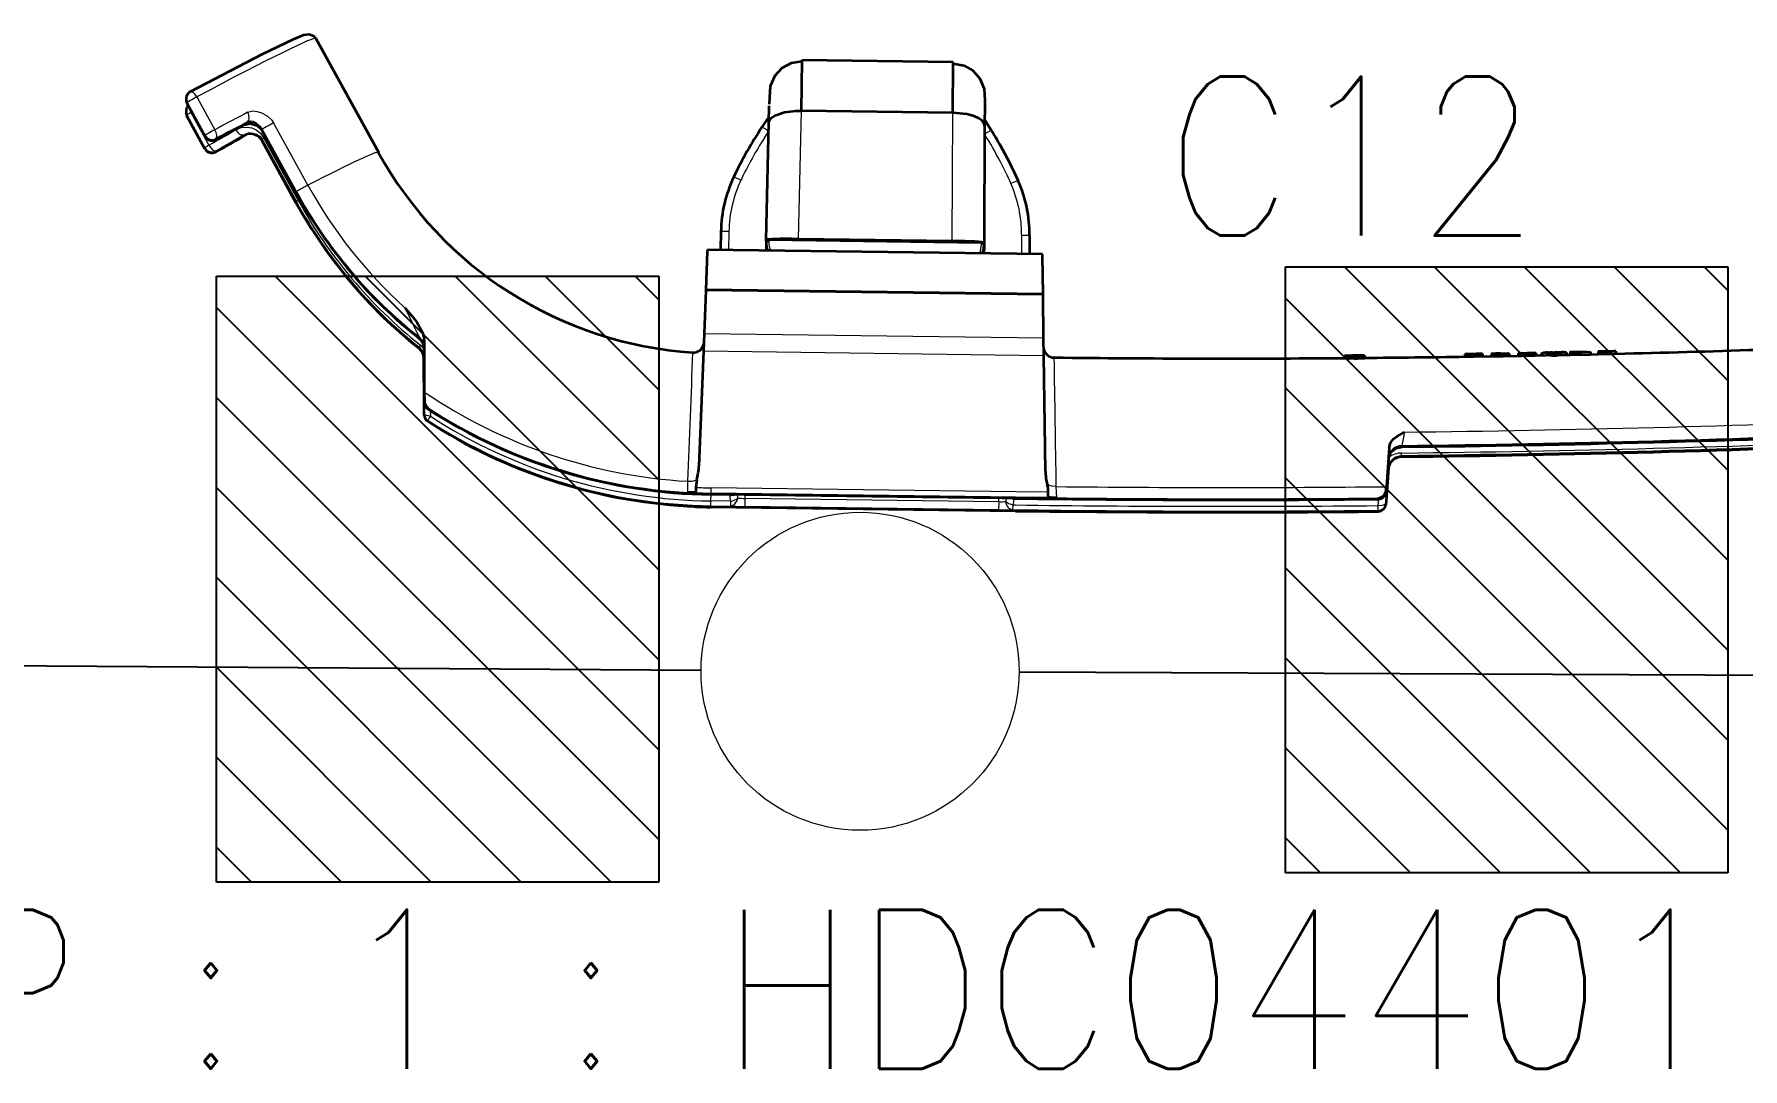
# Model space of a CAD drawing. Header units: inches. Extents: x 47316 to 59086, y 3141 to 11743.
# Drawn here: x 51790.94 to 51817.81, y 6374.97 to 6391.24 of the extents above; entities that cross this region are included whole.
import ezdxf

# ---------------------------------------------------------------- set-up
doc = ezdxf.new("R2010")
doc.units = ezdxf.units.IN
doc.header["$MEASUREMENT"] = 0
doc.styles.get("Standard").update_dxf_attribs({"font": ''})
doc.styles.get('Standard').set_extended_font_data('SimSun')
doc.linetypes.add('_VH_OTCON', pattern='A,0.0001,[7,VeSys.shx,S=0.1,R=0,X=0,Y=0],-0.4,[7,VeSys.shx,S=0.1,R=0,X=0,Y=0],-0.4,["X",Standard,S=1,R=0,X=-0.5,Y=-0.5],-0.0001,[7,VeSys.shx,S=0.1,R=0,X=0,Y=0],-0.4', length=1.2002)

msp = doc.modelspace()

# ---------------------------------------------------------------- linework, layer by layer
at = {"color": 7, "lineweight": 35, "ltscale": 0.121519}
msp.add_line((51795.37, 6391.171), (51796.353, 6389.382), dxfattribs=at)
at = {"color": 7, "lineweight": 35, "ltscale": 0.04732}
for p, q in [((51803.014, 6390.83), (51802.999, 6390.035)), ((51805.384, 6390.004), (51805.39, 6390.799))]:
    msp.add_line(p, q, dxfattribs=at)
at = {"color": 7, "lineweight": 35, "ltscale": 0.141433}
msp.add_line((51805.39, 6390.799), (51803.014, 6390.83), dxfattribs=at)
at = {"color": 7, "lineweight": 35, "ltscale": 0.001048}
for p, q in [((51793.331, 6390.227), (51793.331, 6390.21)), ((51793.329, 6390.032), (51793.329, 6390.015))]:
    msp.add_line(p, q, dxfattribs=at)
at = {"color": 7, "lineweight": 13, "ltscale": 0.034984}
for p, q in [((51793.347, 6390.165), (51793.63, 6389.65)), ((51793.498, 6390.252), (51793.781, 6389.737)), ((51793.344, 6389.97), (51793.627, 6389.455)), ((51793.344, 6389.953), (51793.627, 6389.437)), ((51793.629, 6389.632), (51793.347, 6390.147)), ((51793.407, 6390.009), (51793.69, 6389.493))]:
    msp.add_line(p, q, dxfattribs=at)
at = {"color": 7, "lineweight": 13, "ltscale": 0.001048}
for p, q in [((51793.347, 6390.165), (51793.347, 6390.147)), ((51793.344, 6389.97), (51793.344, 6389.953)), ((51793.629, 6389.632), (51793.63, 6389.65)), ((51793.627, 6389.437), (51793.627, 6389.455)), ((51793.798, 6389.388), (51793.798, 6389.405)), ((51793.801, 6389.582), (51793.801, 6389.6)), ((51797.134, 6385.363), (51797.134, 6385.345)), ((51797.132, 6385.168), (51797.132, 6385.151)), ((51812.072, 6383.752), (51812.072, 6383.735)), ((51812.074, 6383.947), (51812.074, 6383.929))]:
    msp.add_line(p, q, dxfattribs=at)
at = {"color": 7, "lineweight": 35, "ltscale": 0.000107932}
msp.add_line((51793.396, 6390.336), (51793.398, 6390.337), dxfattribs=at)
at = {"color": 7, "lineweight": 35, "ltscale": 0.034984}
for p, q in [((51793.627, 6389.437), (51793.344, 6389.953)), ((51793.629, 6389.632), (51793.347, 6390.147))]:
    msp.add_line(p, q, dxfattribs=at)
at = {"color": 7, "lineweight": 35, "ltscale": 0.007352}
msp.add_line((51802.495, 6389.941), (51802.425, 6389.839), dxfattribs=at)
at = {"color": 7, "lineweight": 35, "ltscale": 0.015829}
msp.add_line((51802.493, 6389.847), (51802.498, 6390.113), dxfattribs=at)
at = {"color": 7, "lineweight": 13, "ltscale": 0.120062}
for p, q in [((51802.999, 6390.035), (51802.955, 6388.018)), ((51805.376, 6387.987), (51805.384, 6390.004))]:
    msp.add_line(p, q, dxfattribs=at)
at = {"color": 7, "lineweight": 35, "ltscale": 0.141947}
msp.add_line((51805.384, 6390.004), (51802.999, 6390.035), dxfattribs=at)
at = {"color": 7, "lineweight": 35, "ltscale": 0.01991}
msp.add_line((51805.887, 6390.137), (51805.885, 6389.803), dxfattribs=at)
at = {"color": 7, "lineweight": 35, "ltscale": 0.011663}
msp.add_line((51805.885, 6389.897), (51805.991, 6389.732), dxfattribs=at)
at = {"color": 7, "lineweight": 13, "ltscale": 0.000671387}
for p, q in [((51794.24, 6389.647), (51794.24, 6389.658)), ((51794.242, 6389.814), (51794.242, 6389.825))]:
    msp.add_line(p, q, dxfattribs=at)
at = {"color": 7, "lineweight": 13, "ltscale": 0.066545}
for p, q in [((51795.066, 6388.762), (51794.527, 6389.742)), ((51795.065, 6388.74), (51794.527, 6389.72)), ((51795.245, 6388.864), (51794.707, 6389.844)), ((51794.525, 6389.586), (51795.064, 6388.606)), ((51795.063, 6388.584), (51794.525, 6389.564)), ((51794.555, 6389.605), (51795.093, 6388.625))]:
    msp.add_line(p, q, dxfattribs=at)
at = {"color": 7, "lineweight": 13, "ltscale": 0.001308}
for p, q in [((51794.527, 6389.72), (51794.527, 6389.742)), ((51794.525, 6389.564), (51794.525, 6389.586)), ((51795.064, 6388.606), (51795.063, 6388.584)), ((51795.066, 6388.762), (51795.065, 6388.74)), ((51796.993, 6386.479), (51796.993, 6386.457)), ((51796.991, 6386.323), (51796.991, 6386.301)), ((51812.443, 6384.595), (51812.443, 6384.617)), ((51812.445, 6384.751), (51812.445, 6384.773)), ((51812.199, 6384.068), (51812.199, 6384.046)), ((51812.196, 6383.869), (51812.196, 6383.847))]:
    msp.add_line(p, q, dxfattribs=at)
at = {"color": 7, "lineweight": 35, "ltscale": 0.066545}
for p, q in [((51794.527, 6389.72), (51795.065, 6388.74)), ((51795.063, 6388.584), (51794.525, 6389.564))]:
    msp.add_line(p, q, dxfattribs=at)
at = {"color": 7, "lineweight": 35, "ltscale": 0.004298}
msp.add_line((51802.425, 6389.839), (51802.385, 6389.779), dxfattribs=at)
at = {"color": 7, "lineweight": 13, "ltscale": 0.007414}
msp.add_line((51802.49, 6389.714), (51802.422, 6389.61), dxfattribs=at)
at = {"color": 7, "lineweight": 13, "ltscale": 0.00467}
msp.add_line((51802.49, 6389.714), (51802.424, 6389.757), dxfattribs=at)
at = {"color": 7, "lineweight": 35, "ltscale": 0.10963}
for p, q in [((51802.452, 6388.006), (51802.493, 6389.847)), ((51805.885, 6389.803), (51805.878, 6387.961))]:
    msp.add_line(p, q, dxfattribs=at)
at = {"color": 7, "lineweight": 35, "ltscale": 0.000107122}
msp.add_line((51793.798, 6389.387), (51793.799, 6389.388), dxfattribs=at)
at = {"color": 7, "lineweight": 35, "ltscale": 0.017154}
for p, q in [((51801.739, 6388.134), (51801.734, 6387.845)), ((51806.594, 6388.07), (51806.591, 6387.782))]:
    msp.add_line(p, q, dxfattribs=at)
at = {"color": 7, "lineweight": 13, "ltscale": 0.017416}
for p, q in [((51801.865, 6388.136), (51801.86, 6387.844)), ((51806.468, 6388.076), (51806.465, 6387.784))]:
    msp.add_line(p, q, dxfattribs=at)
at = {"color": 7, "lineweight": 35, "ltscale": 0.144121}
msp.add_line((51805.376, 6387.987), (51802.955, 6388.018), dxfattribs=at)
at = {"color": 7, "lineweight": 35, "ltscale": 0.035954}
for p, q in [((51801.526, 6387.822), (51801.503, 6387.218)), ((51806.806, 6387.149), (51806.798, 6387.753))]:
    msp.add_line(p, q, dxfattribs=at)
at = {"color": 7, "lineweight": 35, "ltscale": 0.001559}
for p, q in [((51801.527, 6387.848), (51801.526, 6387.822)), ((51806.798, 6387.753), (51806.798, 6387.78))]:
    msp.add_line(p, q, dxfattribs=at)
at = {"color": 7, "lineweight": 35, "ltscale": 0.31374}
msp.add_line((51806.798, 6387.78), (51801.527, 6387.848), dxfattribs=at)
at = {"color": 7, "lineweight": 35, "ltscale": 0.007156}
msp.add_line((51802.452, 6387.956), (51802.449, 6387.836), dxfattribs=at)
at = {"color": 7, "lineweight": 35, "ltscale": 0.000203323}
for p, q in [((51802.452, 6388.002), (51802.452, 6388.006)), ((51805.878, 6387.958), (51805.878, 6387.961))]:
    msp.add_line(p, q, dxfattribs=at)
at = {"color": 7, "lineweight": 35, "ltscale": 0.001131}
for p, q in [((51802.452, 6387.983), (51802.452, 6388.002)), ((51805.878, 6387.958), (51805.877, 6387.939))]:
    msp.add_line(p, q, dxfattribs=at)
at = {"color": 7, "lineweight": 35, "ltscale": 0.000743866}
msp.add_line((51802.452, 6387.979), (51802.452, 6387.967), dxfattribs=at)
at = {"color": 7, "lineweight": 13, "ltscale": 0.001371}
for p, q in [((51802.494, 6388.003), (51802.494, 6387.98)), ((51805.835, 6387.937), (51805.836, 6387.96))]:
    msp.add_line(p, q, dxfattribs=at)
at = {"color": 7, "lineweight": 35, "ltscale": 0.198905}
msp.add_line((51805.836, 6387.96), (51802.494, 6388.003), dxfattribs=at)
at = {"color": 7, "lineweight": 35, "ltscale": 0.007158}
msp.add_line((51805.877, 6387.912), (51805.876, 6387.792), dxfattribs=at)
at = {"color": 7, "lineweight": 35, "ltscale": 0.000732803}
msp.add_line((51805.877, 6387.935), (51805.877, 6387.922), dxfattribs=at)
at = {"color": 0}
for p, q in [((51810.619, 6378.056), (51810.619, 6387.582)), ((51810.619, 6387.582), (51817.571, 6387.582)), ((51817.571, 6381.553), (51811.543, 6387.582)), ((51817.571, 6382.967), (51812.957, 6387.582)), ((51817.571, 6384.382), (51814.371, 6387.582)), ((51817.571, 6385.796), (51815.786, 6387.582)), ((51817.571, 6387.21), (51817.2, 6387.582)), ((51817.571, 6387.582), (51817.571, 6378.056)), ((51793.809, 6377.908), (51793.809, 6387.433)), ((51793.809, 6387.433), (51800.761, 6387.433)), ((51800.761, 6381.405), (51794.732, 6387.433)), ((51800.761, 6382.819), (51796.146, 6387.433)), ((51800.761, 6384.233), (51797.56, 6387.433)), ((51800.761, 6385.647), (51798.975, 6387.433)), ((51800.761, 6387.061), (51800.389, 6387.433)), ((51800.761, 6387.433), (51800.761, 6377.908)), ((51800.761, 6379.99), (51793.809, 6386.942)), ((51817.571, 6380.139), (51810.619, 6387.091)), ((51817.571, 6378.725), (51810.619, 6385.677)), ((51800.761, 6378.576), (51793.809, 6385.528)), ((51816.826, 6378.056), (51810.619, 6384.263)), ((51800.015, 6377.908), (51793.809, 6384.114)), ((51798.601, 6377.908), (51793.809, 6382.7)), ((51815.412, 6378.056), (51810.619, 6382.848)), ((51813.997, 6378.056), (51810.619, 6381.434)), ((51797.186, 6377.908), (51793.809, 6381.285)), ((51812.583, 6378.056), (51810.619, 6380.02)), ((51795.772, 6377.908), (51793.809, 6379.871)), ((51794.358, 6377.908), (51793.809, 6378.457)), ((51811.169, 6378.056), (51810.619, 6378.606)), ((51800.761, 6377.908), (51793.809, 6377.908)), ((51817.571, 6378.056), (51810.619, 6378.056))]:
    msp.add_line(p, q, dxfattribs=at)
at = {"color": 7, "lineweight": 35, "ltscale": 0.000773112}
for p, q in [((51801.503, 6387.218), (51801.503, 6387.205)), ((51806.806, 6387.136), (51806.806, 6387.149))]:
    msp.add_line(p, q, dxfattribs=at)
at = {"color": 7, "lineweight": 35, "ltscale": 0.315703}
msp.add_line((51806.806, 6387.149), (51801.503, 6387.218), dxfattribs=at)
at = {"color": 7, "lineweight": 35, "ltscale": 0.040027}
for p, q in [((51801.503, 6387.205), (51801.477, 6386.534)), ((51806.814, 6386.464), (51806.806, 6387.136))]:
    msp.add_line(p, q, dxfattribs=at)
at = {"color": 7, "lineweight": 13, "ltscale": 0.315714}
msp.add_line((51806.806, 6387.136), (51801.503, 6387.205), dxfattribs=at)
at = {"color": 7, "lineweight": 35, "ltscale": 0.001456}
msp.add_line((51797.072, 6386.426), (51797.072, 6386.45), dxfattribs=at)
at = {"color": 7, "lineweight": 13, "ltscale": 0.008028}
msp.add_line((51797.072, 6386.45), (51797.073, 6386.315), dxfattribs=at)
at = {"color": 7, "lineweight": 35, "ltscale": 0.048391}
msp.add_line((51797.072, 6386.426), (51797.076, 6385.613), dxfattribs=at)
at = {"color": 7, "lineweight": 35, "ltscale": 0.01667}
for p, q in [((51801.477, 6386.534), (51801.466, 6386.254)), ((51806.818, 6386.184), (51806.814, 6386.464))]:
    msp.add_line(p, q, dxfattribs=at)
at = {"color": 7, "lineweight": 13, "ltscale": 0.317752}
msp.add_line((51801.477, 6386.534), (51806.814, 6386.464), dxfattribs=at)
at = {"color": 7, "lineweight": 13, "ltscale": 0.001036}
for p, q in [((51797.071, 6386.155), (51797.07, 6386.137)), ((51797.073, 6386.315), (51797.073, 6386.298))]:
    msp.add_line(p, q, dxfattribs=at)
at = {"color": 7, "lineweight": 35, "ltscale": 0.0447}
msp.add_line((51797.073, 6385.392), (51797.07, 6386.143), dxfattribs=at)
at = {"color": 7, "lineweight": 13, "ltscale": 0.052457}
msp.add_line((51797.071, 6386.155), (51797.074, 6385.274), dxfattribs=at)
at = {"color": 7, "lineweight": 35, "ltscale": 0.050436}
msp.add_line((51797.077, 6385.451), (51797.073, 6386.298), dxfattribs=at)
at = {"color": 7, "lineweight": 35, "ltscale": 0.107629}
msp.add_line((51801.466, 6386.254), (51801.395, 6384.447), dxfattribs=at)
at = {"color": 7, "lineweight": 13, "ltscale": 0.318613}
msp.add_line((51806.818, 6386.184), (51801.466, 6386.254), dxfattribs=at)
at = {"color": 7, "lineweight": 35, "ltscale": 0.108043}
msp.add_line((51806.842, 6384.369), (51806.818, 6386.184), dxfattribs=at)
at = {"color": 7, "lineweight": 35, "ltscale": 0.002498}
for p, q in [((51811.547, 6386.185), (51811.546, 6386.143)), ((51811.571, 6386.177), (51811.57, 6386.135)), ((51811.614, 6386.178), (51811.614, 6386.136)), ((51811.639, 6386.186), (51811.639, 6386.144)), ((51811.747, 6386.179), (51811.747, 6386.137)), ((51811.859, 6386.188), (51811.859, 6386.146)), ((51813.856, 6386.216), (51813.855, 6386.174)), ((51813.863, 6386.214), (51813.863, 6386.172)), ((51814.553, 6386.229), (51814.553, 6386.187)), ((51814.872, 6386.226), (51814.872, 6386.184)), ((51815.256, 6386.236), (51815.256, 6386.194)), ((51815.813, 6386.254), (51815.812, 6386.212)), ((51815.813, 6386.253), (51815.812, 6386.211))]:
    msp.add_line(p, q, dxfattribs=at)
at = {"color": 7, "lineweight": 35, "ltscale": 0.01266}
msp.add_line((51811.547, 6386.189), (51811.759, 6386.191), dxfattribs=at)
at = {"color": 7, "lineweight": 35, "ltscale": 0.000103378}
for p, q in [((51811.547, 6386.187), (51811.547, 6386.185)), ((51811.859, 6386.189), (51811.859, 6386.188))]:
    msp.add_line(p, q, dxfattribs=at)
at = {"color": 7, "lineweight": 35, "ltscale": 0.001273}
for p, q in [((51811.605, 6386.187), (51811.626, 6386.19)), ((51811.803, 6386.191), (51811.781, 6386.189))]:
    msp.add_line(p, q, dxfattribs=at)
at = {"color": 7, "lineweight": 35, "ltscale": 0.001267}
for p, q in [((51811.648, 6386.188), (51811.669, 6386.19)), ((51811.759, 6386.191), (51811.738, 6386.188))]:
    msp.add_line(p, q, dxfattribs=at)
at = {"color": 7, "lineweight": 35, "ltscale": 0.002499}
for p, q in [((51811.705, 6386.178), (51811.704, 6386.136)), ((51811.773, 6386.187), (51811.772, 6386.145)), ((51813.439, 6386.206), (51813.439, 6386.164)), ((51813.717, 6386.214), (51813.717, 6386.172)), ((51813.717, 6386.214), (51813.717, 6386.172)), ((51814.133, 6386.221), (51814.132, 6386.179)), ((51814.276, 6386.224), (51814.275, 6386.182)), ((51814.283, 6386.221), (51814.283, 6386.179)), ((51814.812, 6386.225), (51814.811, 6386.183)), ((51815.093, 6386.238), (51815.092, 6386.196)), ((51815.413, 6386.239), (51815.413, 6386.197)), ((51815.535, 6386.25), (51815.534, 6386.208))]:
    msp.add_line(p, q, dxfattribs=at)
at = {"color": 7, "lineweight": 35, "ltscale": 0.013135}
msp.add_line((51813.439, 6386.208), (51813.66, 6386.213), dxfattribs=at)
at = {"color": 7, "lineweight": 35, "ltscale": 0.010787}
msp.add_line((51813.62, 6386.213), (51813.439, 6386.209), dxfattribs=at)
at = {"color": 7, "lineweight": 35, "ltscale": 0.000119402}
msp.add_line((51813.439, 6386.206), (51813.439, 6386.208), dxfattribs=at)
at = {"color": 7, "lineweight": 35, "ltscale": 0.00577}
msp.add_line((51813.62, 6386.213), (51813.717, 6386.214), dxfattribs=at)
at = {"color": 7, "lineweight": 35, "ltscale": 0.002343}
msp.add_line((51813.66, 6386.213), (51813.62, 6386.213), dxfattribs=at)
at = {"color": 7, "lineweight": 35, "ltscale": 0.008583}
msp.add_line((51813.717, 6386.172), (51813.861, 6386.175), dxfattribs=at)
at = {"color": 7, "lineweight": 35, "ltscale": 0.000352466}
msp.add_line((51813.861, 6386.217), (51813.856, 6386.216), dxfattribs=at)
at = {"color": 7, "lineweight": 35, "ltscale": 0.003355}
msp.add_line((51813.862, 6386.217), (51813.918, 6386.218), dxfattribs=at)
at = {"color": 7, "lineweight": 35, "ltscale": 0.003052}
for p, q in [((51813.863, 6386.214), (51813.914, 6386.215)), ((51814.334, 6386.222), (51814.283, 6386.221))]:
    msp.add_line(p, q, dxfattribs=at)
at = {"color": 7, "lineweight": 35, "ltscale": 0.004641}
msp.add_line((51813.996, 6386.219), (51813.918, 6386.218), dxfattribs=at)
at = {"color": 7, "lineweight": 35, "ltscale": 0.00404}
msp.add_line((51813.996, 6386.219), (51814.064, 6386.22), dxfattribs=at)
at = {"color": 7, "lineweight": 35, "ltscale": 0.004115}
msp.add_line((51814.064, 6386.22), (51814.133, 6386.221), dxfattribs=at)
at = {"color": 7, "lineweight": 35, "ltscale": 3.40215e-05}
for p, q in [((51814.082, 6386.22), (51814.082, 6386.22)), ((51814.502, 6386.228), (51814.502, 6386.228))]:
    msp.add_line(p, q, dxfattribs=at)
at = {"color": 7, "lineweight": 35, "ltscale": 0.008857}
msp.add_line((51814.132, 6386.179), (51814.281, 6386.182), dxfattribs=at)
at = {"color": 7, "lineweight": 35, "ltscale": 0.000349835}
msp.add_line((51814.276, 6386.224), (51814.282, 6386.224), dxfattribs=at)
at = {"color": 7, "lineweight": 35, "ltscale": 7.32779e-05}
msp.add_line((51814.282, 6386.182), (51814.281, 6386.182), dxfattribs=at)
at = {"color": 7, "lineweight": 35, "ltscale": 0.003356}
msp.add_line((51814.282, 6386.224), (51814.338, 6386.225), dxfattribs=at)
at = {"color": 7, "lineweight": 35, "ltscale": 0.004642}
msp.add_line((51814.338, 6386.225), (51814.416, 6386.226), dxfattribs=at)
at = {"color": 7, "lineweight": 35, "ltscale": 0.004044}
msp.add_line((51814.484, 6386.228), (51814.416, 6386.226), dxfattribs=at)
at = {"color": 7, "lineweight": 35, "ltscale": 0.004109}
msp.add_line((51814.484, 6386.228), (51814.553, 6386.229), dxfattribs=at)
at = {"color": 7, "lineweight": 35, "ltscale": 0.009544}
msp.add_line((51814.552, 6386.187), (51814.713, 6386.19), dxfattribs=at)
at = {"color": 7, "lineweight": 35, "ltscale": 0.002187}
for p, q in [((51814.64, 6386.226), (51814.639, 6386.189)), ((51815.033, 6386.234), (51815.033, 6386.197))]:
    msp.add_line(p, q, dxfattribs=at)
at = {"color": 7, "lineweight": 35, "ltscale": 0.001629}
msp.add_line((51814.64, 6386.226), (51814.667, 6386.229), dxfattribs=at)
at = {"color": 7, "lineweight": 35, "ltscale": 0.003704}
msp.add_line((51814.713, 6386.232), (51814.775, 6386.233), dxfattribs=at)
at = {"color": 7, "lineweight": 35, "ltscale": 0.007869}
msp.add_line((51814.77, 6386.233), (51814.902, 6386.236), dxfattribs=at)
at = {"color": 7, "lineweight": 35, "ltscale": 0.003577}
for p, q in [((51814.872, 6386.184), (51814.811, 6386.183)), ((51814.872, 6386.226), (51814.812, 6386.225))]:
    msp.add_line(p, q, dxfattribs=at)
at = {"color": 7, "lineweight": 35, "ltscale": 0.003444}
msp.add_line((51814.907, 6386.236), (51814.965, 6386.237), dxfattribs=at)
at = {"color": 7, "lineweight": 35, "ltscale": 0.007771}
msp.add_line((51814.964, 6386.195), (51815.095, 6386.198), dxfattribs=at)
at = {"color": 7, "lineweight": 35, "ltscale": 0.001512}
msp.add_line((51815.033, 6386.234), (51815.008, 6386.236), dxfattribs=at)
at = {"color": 7, "lineweight": 35, "ltscale": 0.015365}
msp.add_line((51815.155, 6386.241), (51815.413, 6386.247), dxfattribs=at)
at = {"color": 7, "lineweight": 35, "ltscale": 0.006054}
for p, q in [((51815.256, 6386.243), (51815.358, 6386.246)), ((51815.358, 6386.241), (51815.256, 6386.239))]:
    msp.add_line(p, q, dxfattribs=at)
at = {"color": 7, "lineweight": 35, "ltscale": 0.000282669}
msp.add_line((51815.256, 6386.243), (51815.256, 6386.239), dxfattribs=at)
at = {"color": 7, "lineweight": 35, "ltscale": 0.009356}
for p, q in [((51815.413, 6386.239), (51815.256, 6386.236)), ((51815.413, 6386.197), (51815.256, 6386.194))]:
    msp.add_line(p, q, dxfattribs=at)
at = {"color": 7, "lineweight": 35, "ltscale": 0.00028306}
msp.add_line((51815.358, 6386.241), (51815.358, 6386.246), dxfattribs=at)
at = {"color": 7, "lineweight": 35, "ltscale": 0.000122848}
msp.add_line((51815.413, 6386.245), (51815.413, 6386.247), dxfattribs=at)
at = {"color": 7, "lineweight": 35, "ltscale": 0.000472275}
msp.add_line((51815.413, 6386.247), (51815.413, 6386.239), dxfattribs=at)
at = {"color": 7, "lineweight": 35, "ltscale": 0.000186542}
msp.add_line((51815.413, 6386.242), (51815.413, 6386.245), dxfattribs=at)
at = {"color": 7, "lineweight": 35, "ltscale": 0.002188}
msp.add_line((51815.413, 6386.242), (51815.413, 6386.205), dxfattribs=at)
at = {"color": 7, "lineweight": 35, "ltscale": 0.00723}
msp.add_line((51815.413, 6386.205), (51815.534, 6386.208), dxfattribs=at)
at = {"color": 7, "lineweight": 35, "ltscale": 0.000472656}
msp.add_line((51815.413, 6386.205), (51815.413, 6386.197), dxfattribs=at)
at = {"color": 7, "lineweight": 35, "ltscale": 0.005849}
msp.add_line((51815.535, 6386.25), (51815.633, 6386.252), dxfattribs=at)
at = {"color": 7, "lineweight": 35, "ltscale": 0.013129}
msp.add_line((51815.813, 6386.255), (51815.592, 6386.251), dxfattribs=at)
at = {"color": 7, "lineweight": 35, "ltscale": 0.002422}
msp.add_line((51815.633, 6386.252), (51815.592, 6386.251), dxfattribs=at)
at = {"color": 7, "lineweight": 35, "ltscale": 0.010712}
msp.add_line((51815.813, 6386.256), (51815.633, 6386.252), dxfattribs=at)
at = {"color": 7, "lineweight": 35, "ltscale": 9.0793e-05}
msp.add_line((51815.813, 6386.254), (51815.813, 6386.256), dxfattribs=at)
at = {"color": 7, "lineweight": 35, "ltscale": 0.000120165}
msp.add_line((51815.813, 6386.255), (51815.813, 6386.253), dxfattribs=at)
at = {"color": 7, "lineweight": 35, "ltscale": 0.008383}
msp.add_line((51797.076, 6385.613), (51797.077, 6385.472), dxfattribs=at)
at = {"color": 7, "lineweight": 35, "ltscale": 0.008333}
msp.add_line((51797.074, 6385.252), (51797.073, 6385.392), dxfattribs=at)
at = {"color": 7, "lineweight": 13, "ltscale": 0.001266}
for p, q in [((51797.077, 6385.472), (51797.077, 6385.451)), ((51797.074, 6385.274), (51797.074, 6385.252))]:
    msp.add_line(p, q, dxfattribs=at)
at = {"color": 7, "lineweight": 35, "ltscale": 0.00020693}
msp.add_line((51797.129, 6385.153), (51797.132, 6385.151), dxfattribs=at)
at = {"color": 7, "lineweight": 13, "ltscale": 0.005432}
msp.add_line((51797.168, 6385.323), (51797.171, 6385.232), dxfattribs=at)
at = {"color": 7, "lineweight": 35, "ltscale": 0.031085}
msp.add_line((51812.238, 6384.567), (51812.199, 6384.046), dxfattribs=at)
at = {"color": 7, "lineweight": 35, "ltscale": 0.03663}
msp.add_line((51812.249, 6384.738), (51812.203, 6384.125), dxfattribs=at)
at = {"color": 7, "lineweight": 13, "ltscale": 0.009543}
msp.add_line((51812.238, 6384.579), (51812.249, 6384.738), dxfattribs=at)
at = {"color": 7, "lineweight": 13, "ltscale": 0.000717545}
msp.add_line((51812.238, 6384.567), (51812.238, 6384.579), dxfattribs=at)
at = {"color": 7, "lineweight": 35, "ltscale": 0.000260537}
msp.add_line((51812.238, 6384.571), (51812.238, 6384.567), dxfattribs=at)
at = {"color": 7, "lineweight": 13, "ltscale": 0.032467}
msp.add_line((51812.236, 6384.413), (51812.196, 6383.869), dxfattribs=at)
at = {"color": 7, "lineweight": 35, "ltscale": 0.030551}
msp.add_line((51812.238, 6384.416), (51812.2, 6383.904), dxfattribs=at)
at = {"color": 7, "lineweight": 13, "ltscale": 0.000717926}
msp.add_line((51812.236, 6384.401), (51812.236, 6384.413), dxfattribs=at)
at = {"color": 7, "lineweight": 13, "ltscale": 0.000421368}
msp.add_line((51812.236, 6384.408), (51812.236, 6384.4), dxfattribs=at)
at = {"color": 7, "lineweight": 13, "ltscale": 0.010534}
msp.add_line((51801.216, 6384.209), (51801.214, 6384.033), dxfattribs=at)
at = {"color": 7, "lineweight": 35, "ltscale": 0.005983}
msp.add_line((51801.314, 6384.031), (51801.214, 6384.033), dxfattribs=at)
at = {"color": 7, "lineweight": 35, "ltscale": 0.007265}
msp.add_line((51801.36, 6384.235), (51801.346, 6384.114), dxfattribs=at)
at = {"color": 7, "lineweight": 13, "ltscale": 0.006048}
msp.add_line((51801.583, 6383.9), (51801.584, 6384.002), dxfattribs=at)
at = {"color": 7, "lineweight": 13, "ltscale": 0.004997}
msp.add_line((51801.584, 6384.023), (51801.585, 6384.107), dxfattribs=at)
at = {"color": 7, "lineweight": 13, "ltscale": 0.285101}
for p, q in [((51806.374, 6383.961), (51801.584, 6384.023)), ((51806.375, 6384.045), (51801.585, 6384.107)), ((51801.581, 6383.804), (51806.371, 6383.741))]:
    msp.add_line(p, q, dxfattribs=at)
at = {"color": 7, "lineweight": 13, "ltscale": 0.001255}
for p, q in [((51801.584, 6384.023), (51801.584, 6384.002)), ((51801.582, 6383.825), (51801.581, 6383.804))]:
    msp.add_line(p, q, dxfattribs=at)
at = {"color": 7, "lineweight": 13, "ltscale": 0.0183}
for p, q in [((51801.891, 6383.998), (51801.584, 6384.002)), ((51801.582, 6383.825), (51801.889, 6383.821)), ((51801.89, 6383.896), (51801.583, 6383.9))]:
    msp.add_line(p, q, dxfattribs=at)
at = {"color": 7, "lineweight": 35, "ltscale": 0.0183}
msp.add_line((51801.891, 6383.998), (51801.584, 6384.002), dxfattribs=at)
at = {"color": 7, "lineweight": 35, "ltscale": 0.000529429}
msp.add_line((51801.891, 6383.998), (51801.9, 6383.998), dxfattribs=at)
at = {"color": 7, "lineweight": 13, "ltscale": 0.003283}
for p, q in [((51802.004, 6383.945), (51801.999, 6384)), ((51806.226, 6383.945), (51806.22, 6383.89))]:
    msp.add_line(p, q, dxfattribs=at)
at = {"color": 7, "lineweight": 13, "ltscale": 0.237556}
for p, q in [((51802.117, 6384), (51806.108, 6383.948)), ((51806.106, 6383.761), (51802.115, 6383.813)), ((51806.107, 6383.889), (51802.117, 6383.941))]:
    msp.add_line(p, q, dxfattribs=at)
at = {"color": 7, "lineweight": 13, "ltscale": 0.003492}
for p, q in [((51802.118, 6384), (51802.117, 6383.941)), ((51806.107, 6383.889), (51806.107, 6383.948))]:
    msp.add_line(p, q, dxfattribs=at)
at = {"color": 7, "lineweight": 35, "ltscale": 0.237556}
msp.add_line((51802.117, 6384), (51806.108, 6383.948), dxfattribs=at)
at = {"color": 7, "lineweight": 13, "ltscale": 0.030297}
msp.add_line((51806.884, 6384.038), (51806.375, 6384.045), dxfattribs=at)
at = {"color": 7, "lineweight": 13, "ltscale": 0.010542}
msp.add_line((51807.019, 6383.95), (51807.012, 6384.126), dxfattribs=at)
at = {"color": 7, "lineweight": 35, "ltscale": 0.003408}
msp.add_line((51812.199, 6384.068), (51812.203, 6384.125), dxfattribs=at)
at = {"color": 7, "lineweight": 35, "ltscale": 0.000299129}
msp.add_line((51801.211, 6383.82), (51801.216, 6383.82), dxfattribs=at)
at = {"color": 7, "lineweight": 35, "ltscale": 0.000298803}
msp.add_line((51801.216, 6383.82), (51801.211, 6383.82), dxfattribs=at)
at = {"color": 7, "lineweight": 35, "ltscale": 0.0057}
msp.add_line((51801.216, 6383.82), (51801.311, 6383.812), dxfattribs=at)
at = {"color": 7, "lineweight": 35, "ltscale": 0.285101}
msp.add_line((51806.371, 6383.741), (51801.581, 6383.804), dxfattribs=at)
at = {"color": 7, "lineweight": 13, "ltscale": 0.004487}
for p, q in [((51801.582, 6383.825), (51801.583, 6383.9)), ((51806.332, 6383.763), (51806.333, 6383.838))]:
    msp.add_line(p, q, dxfattribs=at)
at = {"color": 7, "lineweight": 13, "ltscale": 0.004461}
msp.add_line((51801.89, 6383.896), (51801.889, 6383.821), dxfattribs=at)
at = {"color": 7, "lineweight": 13, "ltscale": 2.63214e-05}
msp.add_line((51801.889, 6383.821), (51801.889, 6383.821), dxfattribs=at)
at = {"color": 7, "lineweight": 13, "ltscale": 0.007626}
for p, q in [((51802.117, 6383.941), (51802.115, 6383.813)), ((51806.107, 6383.889), (51806.106, 6383.761))]:
    msp.add_line(p, q, dxfattribs=at)
at = {"color": 7, "lineweight": 13, "ltscale": 0.000532719}
msp.add_line((51806.334, 6383.94), (51806.325, 6383.94), dxfattribs=at)
at = {"color": 7, "lineweight": 35, "ltscale": 0.000534398}
msp.add_line((51806.334, 6383.94), (51806.325, 6383.94), dxfattribs=at)
at = {"color": 7, "lineweight": 13, "ltscale": 0.00235}
for p, q in [((51806.332, 6383.763), (51806.371, 6383.762)), ((51806.333, 6383.838), (51806.372, 6383.838)), ((51806.373, 6383.94), (51806.334, 6383.94))]:
    msp.add_line(p, q, dxfattribs=at)
at = {"color": 7, "lineweight": 35, "ltscale": 0.00235}
msp.add_line((51806.334, 6383.94), (51806.373, 6383.939), dxfattribs=at)
at = {"color": 7, "lineweight": 13, "ltscale": 0.032263}
for p, q in [((51806.371, 6383.741), (51806.913, 6383.735)), ((51806.916, 6383.954), (51806.374, 6383.961))]:
    msp.add_line(p, q, dxfattribs=at)
at = {"color": 7, "lineweight": 35, "ltscale": 0.032118}
msp.add_line((51806.371, 6383.741), (51806.91, 6383.735), dxfattribs=at)
at = {"color": 7, "lineweight": 35, "ltscale": 0.005876}
msp.add_line((51806.913, 6383.735), (51807.011, 6383.737), dxfattribs=at)
at = {"color": 7, "lineweight": 35, "ltscale": 0.006178}
msp.add_line((51807.019, 6383.95), (51806.916, 6383.954), dxfattribs=at)
at = {"color": 7, "lineweight": 35, "ltscale": 0.000303049}
msp.add_line((51807.011, 6383.737), (51807.016, 6383.737), dxfattribs=at)
at = {"color": 7, "lineweight": 35, "ltscale": 0.000302171}
msp.add_line((51807.011, 6383.737), (51807.016, 6383.737), dxfattribs=at)
at = {"color": 7, "lineweight": 13, "ltscale": 0.006073}
msp.add_line((51812.079, 6383.929), (51812.071, 6383.828), dxfattribs=at)
at = {"color": 7, "lineweight": 35, "ltscale": 0.000262456}
msp.add_line((51812.072, 6383.735), (51812.076, 6383.734), dxfattribs=at)
at = {"color": 7, "lineweight": 35, "ltscale": 0.003443}
msp.add_line((51812.2, 6383.904), (51812.196, 6383.847), dxfattribs=at)
at = {"color": 0, "linetype": '_VH_OTCON', "ltscale": 5}
for p, q in [((51688.929, 6382.012), (51801.428, 6381.24)), ((51896.928, 6380.798), (51806.428, 6381.211))]:
    msp.add_line(p, q, dxfattribs=at)
at = {"color": 7, "lineweight": 35}
for points in [[(51793.398, 6390.337), (51794.529, 6390.925), (51795.018, 6391.16), (51795.184, 6391.226), (51795.263, 6391.239), (51795.334, 6391.213), (51795.37, 6391.171)], [(51803.013, 6390.809), (51802.845, 6390.782), (51802.7, 6390.706), (51802.585, 6390.584), (51802.515, 6390.422), (51802.501, 6390.244), (51802.499, 6390.139)], [(51805.39, 6390.778), (51805.557, 6390.747), (51805.701, 6390.666), (51805.812, 6390.542), (51805.878, 6390.378), (51805.887, 6390.2), (51805.887, 6390.137)], [(51802.493, 6389.847), (51802.504, 6389.887), (51802.537, 6389.925), (51802.588, 6389.96), (51802.737, 6390.011), (51802.917, 6390.034), (51802.999, 6390.035)], [(51805.885, 6389.803), (51805.875, 6389.843), (51805.842, 6389.883), (51805.789, 6389.92), (51805.706, 6389.955), (51805.608, 6389.981), (51805.384, 6390.004)], [(51794.24, 6389.812), (51794.339, 6389.835), (51794.447, 6389.803), (51794.517, 6389.738), (51794.527, 6389.72)], [(51796.771, 6386.938), (51796.884, 6386.804), (51796.959, 6386.709), (51797.048, 6386.553), (51797.072, 6386.45)], [(51814.133, 6386.221), (51814.132, 6386.221), (51814.121, 6386.219), (51813.899, 6386.211), (51813.863, 6386.214)], [(51814.133, 6386.179), (51814.132, 6386.179), (51814.131, 6386.179), (51813.955, 6386.168), (51813.863, 6386.172)], [(51814.283, 6386.221), (51814.372, 6386.217), (51814.531, 6386.225), (51814.552, 6386.228), (51814.553, 6386.229)], [(51814.553, 6386.187), (51814.552, 6386.187), (51814.551, 6386.186), (51814.529, 6386.183), (51814.33, 6386.176), (51814.283, 6386.179)], [(51815.256, 6386.194), (51815.099, 6386.195), (51815.093, 6386.196), (51815.092, 6386.196)], [(51815.155, 6386.241), (51815.098, 6386.239), (51815.093, 6386.239), (51815.093, 6386.238)], [(51815.093, 6386.238), (51815.093, 6386.238), (51815.096, 6386.237), (51815.12, 6386.235), (51815.256, 6386.236)], [(51815.256, 6386.243), (51815.155, 6386.24), (51815.15, 6386.24), (51815.15, 6386.24)], [(51815.15, 6386.24), (51815.151, 6386.239), (51815.16, 6386.238), (51815.256, 6386.239)], [(51812.249, 6384.738), (51812.266, 6384.816), (51812.314, 6384.876), (51812.365, 6384.912), (51812.49, 6384.982)], [(51812.238, 6384.571), (51812.274, 6384.665), (51812.356, 6384.731), (51812.445, 6384.751)], [(51801.346, 6384.114), (51801.345, 6384.061), (51801.339, 6384.045), (51801.328, 6384.033), (51801.314, 6384.031)], [(51806.915, 6383.954), (51806.901, 6383.958), (51806.89, 6383.968), (51806.886, 6383.98), (51806.884, 6384.038)]]:
    msp.add_lwpolyline(points, dxfattribs=at)
at = {"color": 7, "lineweight": 13}
for points in [[(51794.298, 6390.01), (51794.381, 6390.031), (51794.45, 6390.024), (51794.518, 6390.004), (51794.606, 6389.956), (51794.679, 6389.886), (51794.707, 6389.844)], [(51794.112, 6389.735), (51794.198, 6389.769), (51794.29, 6389.777), (51794.362, 6389.764), (51794.431, 6389.734), (51794.5, 6389.68), (51794.555, 6389.605)], [(51794.24, 6389.658), (51794.353, 6389.689), (51794.443, 6389.667), (51794.488, 6389.634), (51794.525, 6389.586)], [(51794.527, 6389.72), (51794.49, 6389.77), (51794.444, 6389.805), (51794.383, 6389.829), (51794.324, 6389.835), (51794.242, 6389.814)], [(51794.299, 6389.863), (51794.342, 6389.876), (51794.383, 6389.871), (51794.43, 6389.847), (51794.508, 6389.772), (51794.527, 6389.742)], [(51805.885, 6389.67), (51805.991, 6389.732), (51805.991, 6389.732)], [(51802.055, 6388.945), (51801.953, 6388.991), (51801.943, 6388.994), (51801.942, 6388.994), (51801.941, 6388.994)], [(51806.414, 6388.935), (51806.414, 6388.936), (51806.413, 6388.936), (51806.402, 6388.932), (51806.299, 6388.89)], [(51801.865, 6388.136), (51801.752, 6388.136), (51801.741, 6388.134), (51801.74, 6388.134), (51801.739, 6388.134)], [(51806.594, 6388.07), (51806.593, 6388.07), (51806.593, 6388.071), (51806.585, 6388.072), (51806.468, 6388.076)], [(51797.171, 6385.232), (51797.111, 6385.243), (51797.091, 6385.252), (51797.08, 6385.261), (51797.076, 6385.266), (51797.074, 6385.274)], [(51812.443, 6384.617), (51812.345, 6384.59), (51812.294, 6384.549), (51812.259, 6384.497), (51812.236, 6384.413)], [(51812.445, 6384.751), (51812.339, 6384.723), (51812.275, 6384.666), (51812.238, 6384.571)], [(51801.216, 6384.209), (51801.288, 6384.213), (51801.36, 6384.235)], [(51807.012, 6384.126), (51806.942, 6384.132), (51806.872, 6384.155)], [(51801.889, 6383.821), (51801.955, 6383.844), (51801.997, 6383.906), (51802.004, 6383.945)], [(51812.071, 6383.828), (51812.142, 6383.832), (51812.172, 6383.842), (51812.19, 6383.855), (51812.196, 6383.869)]]:
    msp.add_lwpolyline(points, dxfattribs=at)
at = {"color": 0, "linetype": 'Continuous', "lineweight": 15}
msp.add_circle((51803.928, 6381.223), 2.5, dxfattribs=at)
at = {"color": 7, "lineweight": 35}
for centre, radius, start, end in [((51793.457, 6390.208), 0.126, 184.2078, 208.7712), ((51793.457, 6390.225), 0.126, 118.8629, 175.0069), ((51793.455, 6390.031), 0.126, 136.7104, 174.9945), ((51793.455, 6390.013), 0.126, 184.2045, 208.7688), ((51793.74, 6389.693), 0.126, 208.7692, 220.9197), ((51819.546, 6340.985), 54.996, 117.3968, 117.9151), ((51755.635, 6457.062), 77.693, 299.42087, 299.83319), ((51794.342, 6389.464), 0.208, 28.5914, 109.4019), ((51807.628, 6386.298), 6.294, 146.4187, 154.6353), ((51800.67, 6386.395), 6.28, 29.4812, 32.091), ((51793.737, 6389.498), 0.126, 208.7689, 298.6144), ((51793.74, 6389.693), 0.126, 220.9198, 297.8962), ((51801.691, 6392.314), 6.091, 208.7836, 266.2794), ((51800.659, 6386.389), 6.293, 23.8724, 29.4849), ((51803.836, 6388.095), 2.097, 154.6223, 178.9528), ((51804.497, 6388.087), 2.097, 359.555, 23.8733), ((51801.687, 6392.221), 7.557, 208.7704, 231.5771), ((51801.689, 6392.377), 7.557, 208.7704, 231.5779), ((51802.871, 6387.962), 0.419, 178.7537, 197.4369), ((51802.478, 6387.656), 0.347, 87.2565, 94.1959), ((51805.843, 6387.612), 0.348, 84.3154, 91.2478), ((51805.458, 6387.928), 0.419, 341.0712, 359.7539), ((51796.868, 6386.295), 0.204, 0.9453, 52.419), ((51796.86, 6386.136), 0.21, 0.9548, 51.5816), ((51801.307, 6386.402), 0.167, 265.9404, 347.5058), ((51806.98, 6386.321), 0.167, 190.7784, 269.7331), ((51809.686, 6638.296), 252.156, 269.38509, 270.42277), ((51811.634, 6386.025), 0.165, 103.4376, 112.6346), ((51811.677, 6386.027), 0.164, 103.5076, 112.7389), ((51811.677, 6385.985), 0.164, 103.5072, 112.7393), ((51811.768, 6386.028), 0.164, 103.5272, 112.7564), ((51811.811, 6386.027), 0.165, 103.4759, 112.669), ((51811.81, 6385.985), 0.165, 103.4755, 112.6694), ((51809.686, 6638.296), 252.155, 270.49379, 270.8528), ((51814.149, 6365.691), 20.527, 91.2058, 91.9826), ((51814.149, 6365.648), 20.528, 91.2058, 91.9825), ((51813.892, 6391.246), 5.03, 269.6491, 272.1569), ((51813.973, 6387.07), 0.857, 266.0818, 277.3277), ((51814.305, 6391.216), 4.992, 269.7313, 272.2585), ((51814.392, 6387.077), 0.857, 266.181, 277.4268), ((51814.724, 6385.712), 0.52, 91.148, 96.2447), ((51814.723, 6385.717), 0.516, 80.1069, 91.1342), ((51814.723, 6385.675), 0.515, 80.0996, 91.1324), ((51814.784, 6385.789), 0.444, 82.396, 91.1532), ((51814.915, 6385.838), 0.398, 91.2204, 100.4445), ((51814.975, 6385.776), 0.461, 91.2618, 102.8741), ((51814.974, 6385.734), 0.461, 91.2638, 102.8821), ((51814.974, 6385.786), 0.451, 85.7222, 91.207), ((51815.903, 6365.791), 20.42, 90.2552, 91.0355), ((51815.904, 6365.834), 20.419, 90.2552, 91.0355), ((51809.686, 6638.298), 252.158, 271.39229, 271.89968), ((51797.21, 6385.473), 0.133, 180.3945, 235.3425), ((51797.203, 6385.451), 0.126, 180.8197, 237.1457), ((51801.693, 6392.404), 8.403, 237.144, 269.2561), ((51797.193, 6385.253), 0.119, 180.1157, 237.4006), ((51801.691, 6392.209), 8.403, 237.1197, 266.7285), ((51809.684, 6638.204), 253.624, 270.62318, 272.41298), ((51809.687, 6638.36), 253.624, 270.62317, 272.41298), ((51812.445, 6384.385), 0.21, 90.6373, 173.8577), ((51800.551, 6384.479), 0.844, 343.2004, 357.8358), ((51807.695, 6384.38), 0.853, 180.7513, 195.2826), ((51802.036, 6380.013), 3.987, 88.8187, 91.9502), ((51806.621, 6384.07), 0.264, 353.0744, 18.7609), ((51812.067, 6384.078), 0.132, 273.0191, 355.3299), ((51812.073, 6384.055), 0.126, 270.5375, 355.7562), ((51801.691, 6392.21), 8.407, 267.4305, 269.2557), ((51806.086, 6379.967), 3.98, 86.5575, 89.6816), ((51809.686, 6638.094), 254.176, 269.25334, 270.53843), ((51809.684, 6638.182), 254.459, 269.39939, 270.53865), ((51812.076, 6383.855), 0.12, 270.0065, 356.151)]:
    msp.add_arc(centre, radius, start, end, dxfattribs=at)
at = {"color": 7, "lineweight": 13}
for centre, radius, start, end in [((51802.289, 6389.569), 0.231, 54.1497, 65.3128), ((51800.658, 6386.393), 6.169, 27.4115, 32.0887), ((51807.628, 6386.303), 6.167, 147.5758, 154.6354), ((51800.66, 6386.394), 6.167, 23.8723, 27.4112), ((51803.836, 6388.1), 1.971, 154.6345, 178.9528), ((51804.497, 6388.092), 1.971, 359.555, 23.8733), ((51802.873, 6387.974), 0.422, 178.7539, 199.1653), ((51802.873, 6387.972), 0.38, 178.7537, 201.0774), ((51805.456, 6387.938), 0.38, 337.4299, 359.7544), ((51805.456, 6387.94), 0.422, 339.3794, 359.7539), ((51774.969, 6376.087), 24.354, 25.2593, 26.4599), ((51796.868, 6386.294), 0.205, 1.0163, 52.3596), ((51796.856, 6386.156), 0.215, 359.5648, 50.8136), ((51796.792, 6386.074), 0.355, 37.6955, 51.5575), ((51797.114, 6386.155), 0.043, 180.4811, 200.2707), ((52489.485, 6358.547), 688.747, 177.695954, 177.864689), ((51316.335, 6377.549), 490.721, 0.76803, 1.00486), ((51801.693, 6392.426), 8.23, 235.875, 266.6776), ((51801.693, 6392.421), 8.402, 237.1425, 266.7297), ((51801.693, 6392.404), 8.403, 237.144, 269.2561), ((51801.691, 6392.227), 8.403, 237.1439, 269.2563), ((51801.691, 6392.209), 8.403, 237.1438, 266.7286), ((51801.691, 6392.231), 8.332, 237.144, 269.2562), ((51822.632, 6382.704), 10.395, 167.3429, 168.5204), ((51812.446, 6384.315), 0.339, 90.5579, 127.5376), ((51812.186, 6384.417), 0.0499, 319.0384, 354.5308), ((51801.694, 6392.437), 8.415, 267.4133, 269.2527), ((51801.694, 6392.419), 8.313, 267.5996, 269.2542), ((51802.889, 6384.11), 1.021, 186.2831, 192.071), ((51802.033, 6379.935), 4.066, 88.8071, 91.992), ((51809.687, 6638.403), 254.291, 269.39715, 270.56691), ((51801.691, 6392.225), 8.422, 267.4156, 269.2534), ((51802.136, 6387.879), 4.066, 266.5158, 269.7007), ((51802.107, 6385.297), 1.356, 265.6471, 270.4229), ((51806.19, 6387.82), 4.059, 268.8086, 271.9987), ((51806.153, 6385.245), 1.356, 268.0851, 272.8606), ((51806.087, 6379.889), 4.059, 86.5091, 89.6992), ((51805.339, 6384.078), 1.022, 346.4367, 352.2245), ((51809.682, 6637.602), 253.861, 269.25259, 270.53927), ((51809.683, 6637.64), 253.824, 269.25266, 270.53917), ((51809.686, 6638.123), 254.205, 269.2534, 270.53834), ((51809.684, 6638.182), 254.459, 269.39939, 270.53766), ((51809.687, 6638.387), 254.452, 269.39938, 270.53767)]:
    msp.add_arc(centre, radius, start, end, dxfattribs=at)
for centre, major_axis, ratio, start_param, end_param in [((51792.388, 6389.534), (-2.982, -1.637), 0.030375, 3.141593, 4.314253), ((51793.457, 6390.225), (-0.126, 0.002), 0.999391, 0.000073, 0.514872), ((51793.457, 6390.208), (-0.126, 0.002), 0.999391, 0.086473, 0.514872), ((51793.457, 6390.225), (-0.11, -0.061), 0.030375, 4.314253, 6.265991), ((51793.457, 6390.225), (-0.059, 0.111), 0.387522, 4.745345, 6.316141), ((51793.455, 6390.031), (-0.126, 0.002), 0.999391, 0.000073, 0.514872), ((51793.455, 6390.013), (-0.126, 0.002), 0.999391, 0.086473, 0.514872), ((51793.455, 6390.031), (-0.11, -0.061), 0.030375, 5.142831, 6.265991), ((51793.455, 6390.031), (-0.062, 0.11), 0.41708, 0.793948, 1.537369), ((51792.388, 6389.534), (2.356, 1.294), 0.030375, 5.142831, 5.14849), ((51792.671, 6389.019), (2.982, 1.637), 0.030375, 0.976967, 1.17266), ((51794.238, 6389.973), (0.058, -0.112), 0.559281, 0.03665, 1.607446), ((51793.74, 6389.693), (-0.126, 0.002), 0.999391, 0.514872, 2.085668), ((51793.74, 6389.71), (0.11, 0.061), 0.030375, 1.17266, 3.124399), ((51793.74, 6389.71), (0.126, -0.002), 0.999391, 3.656465, 5.227261), ((51792.671, 6389.019), (-2.356, -1.294), 0.030375, 2.001238, 2.212114), ((51793.74, 6389.71), (0.059, -0.111), 0.387522, 0.032956, 1.603752), ((51792.732, 6388.908), (2.872, 1.577), 0.030375, 5.076137, 5.267186), ((51792.732, 6388.908), (-2.467, -1.354), 0.030375, 2.001238, 2.212114), ((51792.732, 6388.908), (2.872, 1.577), 0.030375, 0.976967, 1.17266), ((51792.732, 6388.908), (-2.467, -1.354), 0.030375, 4.036683, 4.247559), ((51794.18, 6389.769), (0.063, -0.109), 0.597976, 4.674483, 6.245279), ((51794.341, 6389.463), (0.21, -0.003), 0.999391, 0.514872, 2.085668), ((51794.535, 6389.809), (0.295, 0.162), 0.030375, 3.124399, 3.64751), ((51794.343, 6389.641), (0.21, -0.003), 0.999391, 0.514872, 2.085668), ((51794.537, 6389.987), (0.295, 0.162), 0.030375, 2.496459, 3.124399), ((51794.638, 6389.803), (0.11, 0.061), 0.030375, 0.874358, 3.124399), ((51793.738, 6389.516), (-0.11, -0.061), 0.030375, 5.142831, 6.265991), ((51793.738, 6389.516), (0.126, -0.002), 0.999391, 3.656465, 5.227261), ((51793.737, 6389.498), (0.126, -0.002), 0.999391, 3.656465, 5.227261), ((51793.738, 6389.516), (0.062, -0.11), 0.41708, 4.678962, 6.249758), ((51793.74, 6389.693), (-0.059, 0.111), 0.448064, 3.141593, 3.175576), ((51794.636, 6389.647), (-0.11, -0.061), 0.030375, 5.515484, 6.265991), ((51793.371, 6387.744), (-2.982, -1.637), 0.030375, 3.141593, 4.015951), ((51795.176, 6388.823), (0.11, 0.061), 0.030375, 0.874358, 3.124399), ((51801.693, 6392.4), (-7.354, 0.096), 0.999391, 0.514872, 0.850642), ((51801.691, 6392.219), (-7.559, 0.098), 0.999391, 0.514872, 0.912903), ((51795.174, 6388.667), (-0.11, -0.061), 0.030375, 5.515484, 6.265991), ((51801.691, 6392.241), (7.559, -0.098), 0.999391, 3.656465, 4.054496), ((51801.693, 6392.375), (-7.559, 0.098), 0.999391, 0.514872, 0.912903), ((51801.693, 6392.396), (-7.559, 0.098), 0.999391, 0.514872, 0.912903), ((51793.371, 6387.744), (-2.356, -1.294), 0.030375, 2.373892, 2.390914), ((51801.691, 6392.244), (7.526, -0.098), 0.999391, 3.656465, 4.054496), ((51802.494, 6387.982), (-0.042, 0.0009), 0.052334, 6.28288, 7.854437), ((51805.835, 6387.939), (0.042, -0.0002), 0.052334, 4.711933, 6.28349), ((51796.863, 6386.314), (-0.21, 0.003), 0.999391, 3.159046, 4.054496), ((51797.07, 6386.421), (-0.0783, -0.0987), 0.021339, 5.505053, 6.25556), ((51796.86, 6386.136), (-0.21, 0.003), 0.999391, 3.186398, 4.054496), ((51797.203, 6385.451), (-0.126, 0.002), 0.999391, 0.017469, 1.010119), ((51797.2, 6385.274), (-0.126, 0.002), 0.999391, 0.017336, 1.009987), ((51797.2, 6385.274), (0.068, 0.106), 0.018563, 1.988874, 3.112027), ((51809.683, 6638.077), (253.243, -3.298), 0.999391, 4.736486, 4.767462), ((51809.681, 6637.921), (-253.415, 3.3), 0.999391, 1.594709, 1.625966), ((51809.681, 6637.918), (-253.449, 3.301), 0.999391, 1.594709, 1.625966), ((51809.68, 6637.896), (253.449, -3.301), 0.999391, 4.736302, 4.767559), ((51809.683, 6638.074), (253.449, -3.301), 0.999391, 4.736302, 4.767559), ((51809.682, 6638.052), (-253.449, 3.301), 0.999391, 1.594709, 1.625966), ((51812.445, 6384.385), (0.21, -0.003), 0.999391, 1.594709, 3.080506), ((51812.448, 6384.563), (0.21, -0.003), 0.999391, 1.594709, 3.080506), ((51812.442, 6384.743), (-0.001, 0.126), 0.000834, 3.176489, 3.926996), ((51801.893, 6384.124), (0.007, -0.126), 0.896108, 6.204473, 6.283241), ((51812.073, 6384.055), (-0.126, 0.002), 0.999391, 1.593215, 3.080506), ((51801.891, 6383.947), (0.123, 0.025), 0.393466, 4.627511, 5.78046), ((51806.333, 6383.889), (-0.123, 0.028), 0.393466, 0.502725, 1.655674), ((51806.333, 6383.889), (-0.007, 0.126), 0.896108, 1.507635, 3.06288), ((51812.071, 6383.878), (0.001, -0.126), 0.000782, 0.034898, 1.158054), ((51812.071, 6383.878), (-0.126, 0.002), 0.999391, 1.593215, 3.080506)]:
    msp.add_ellipse(centre, major_axis=major_axis, ratio=ratio, start_param=start_param, end_param=end_param, dxfattribs=at)
at = {"color": 7, "lineweight": 35}
for centre, major_axis, ratio, start_param, end_param in [((51793.457, 6390.225), (-0.126, 0.002), 0.999391, 6.209009, 6.283258), ((51793.457, 6390.208), (-0.126, 0.002), 0.999391, 0.000013, 0.086473), ((51793.455, 6390.013), (-0.126, 0.002), 0.999391, 0.000073, 0.086473), ((51793.455, 6390.031), (-0.126, 0.002), 0.999391, 6.209009, 6.283258), ((51802.956, 6387.999), (-0.504, 0.007), 0.038222, 4.715954, 6.283191), ((51805.374, 6387.968), (0.504, -0.006), 0.038222, 6.28318, 7.850417), ((51809.682, 6637.994), (-251.99, 3.282), 0.999391, 1.591208, 1.591305), ((51809.682, 6638.031), (251.981, -3.281), 0.999391, 4.732802, 4.733117), ((51809.682, 6638.035), (-251.987, 3.281), 0.999391, 1.591209, 1.591439), ((51809.681, 6638.155), (-252.108, 3.283), 0.999391, 1.591208, 1.591404), ((51809.682, 6637.999), (-252.002, 3.282), 0.999391, 1.591304, 1.591476), ((51809.682, 6638.093), (-252.055, 3.282), 0.999391, 1.591304, 1.591476), ((51809.682, 6638.041), (-251.994, 3.282), 0.999391, 1.591576, 1.591934), ((51809.682, 6637.994), (-251.99, 3.282), 0.999391, 1.591576, 1.591835), ((51809.682, 6638.035), (-251.987, 3.281), 0.999391, 1.59161, 1.591969), ((51809.682, 6638.069), (-252.019, 3.282), 0.999391, 1.591695, 1.592053), ((51809.682, 6637.999), (-252.002, 3.282), 0.999391, 1.591834, 1.592004), ((51809.682, 6638.04), (252.002, -3.282), 0.999391, 4.733427, 4.733597), ((51809.682, 6637.994), (-251.99, 3.282), 0.999391, 1.592105, 1.592449), ((51809.682, 6638.036), (251.99, -3.282), 0.999391, 4.733697, 4.734041), ((51809.682, 6638.035), (-251.987, 3.281), 0.999391, 1.59214, 1.592449), ((51809.682, 6638.031), (251.981, -3.281), 0.999391, 4.733817, 4.734042)]:
    msp.add_ellipse(centre, major_axis=major_axis, ratio=ratio, start_param=start_param, end_param=end_param, dxfattribs=at)

# ---------------------------------------------------------------- texts
at = {"color": 21, "linetype": 'Continuous', "lineweight": 15, "insert": (51808.72, 6390.572), "char_height": 2.5, "width": 6.53571, "attachment_point": 1}
msp.add_mtext('\\Fromans.shx;\\W0.9000000000;\\T1.0000000000;\\o\\lC12', dxfattribs=at)
at = {"color": 42, "linetype": 'Continuous', "lineweight": 15, "insert": (51785.232, 6377.473), "char_height": 2.5, "width": 38.03571, "attachment_point": 1}
msp.add_mtext('\\Fromans.shx;\\W0.9000000000;\\T1.0000000000;\\o\\lCLIP : 1 : HDC04401', dxfattribs=at)

doc.saveas('drawing.dxf')
